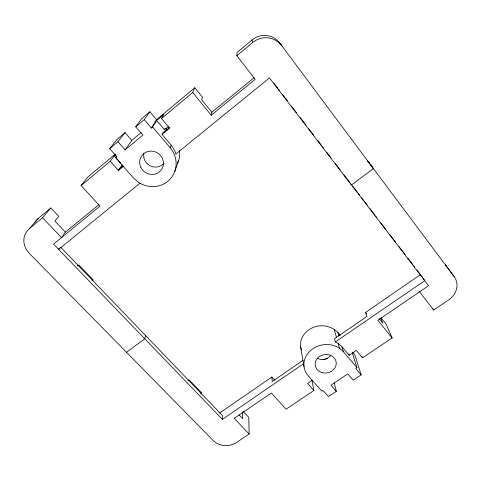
<?xml version="1.0" encoding="UTF-8"?>
<svg xmlns="http://www.w3.org/2000/svg" width="481" height="481" viewBox="0 0 481 481"><rect width="100%" height="100%" fill="white"/><g stroke="black" fill="none" stroke-linecap="round" stroke-linejoin="round"><path stroke-width="0.72" d="M304.028 366.769L300.631 347.023L300.691 342.25A20.749 18.23 -10.1 0 1 313.582 327.302C323.07 323.545 334.548 326.839 340.241 335.395M211.207 115.242L211.85 112.259L201.677 99.699L202.495 97.234L194.829 87.746L192.749 92.484L211.207 115.242L255.11 79.353L236.85 55.73L236.941 52.597L252.056 39.983A20.509 19.703 -81.6 0 1 279.93 43.23L373.43 168.657L351.407 185.041L269.48 77.904L175.83 154.052L174.681 150.577L171.2 145.202L162.055 134.397L162.837 132.906L169.721 127.218M303.499 362.271L303.727 363.612L222.39 419.372L222.529 415.644L60.871 247.39M145.641 335.516L144.793 338.714L126.545 352.272L29.413 253.511A19.39 17.106 28.1 0 1 29.353 228.673L38.191 218.506L50.842 207.954L58.724 216.282L54.924 221.098L65.386 232.125L61.502 237.602L53.541 244.083L222.39 419.372M174.753 171.543L178.463 160.882M116.961 155.964L115.638 157.78L133.297 177.79L138.131 182.065A24.946 23.701 33.6 0 0 170.058 179.221A24.946 23.701 33.6 0 0 170.142 147.661L171.2 145.202M162.055 134.397L169.583 128.174L161.496 118.536L163.973 114.34L156.662 120.436L164.496 129.732L165.133 128.511M151.347 128.036L156.535 119.715L149.856 111.79L144.222 119.643L151.347 128.036L152.615 126.984L156.662 120.436M115.933 154.419L114.31 155.772L110.263 161.237L118.434 170.448L122.204 164.724M59.656 247.853L58.622 249.356L140.001 183.183M131.782 140.38L125.072 132.624L117.953 141.691L125.114 149.892L131.782 140.38L141.282 132.449M125.114 149.892L142.875 135.095L135.738 126.768L141.859 118.512L149.856 111.79M50.842 207.954L42.52 217.719L61.502 237.602L99.976 206.151L81.097 185.546L87.903 177.008L115.386 154.064M115.638 157.78L116.841 156.782L109.674 148.641L117.256 139.195L125.072 132.624M109.674 148.641L117.953 141.691M135.738 126.768L144.222 119.643M156.535 119.715L194.829 87.746M81.097 185.546L110.263 161.237M161.496 118.536L192.749 92.484M236.85 55.73L252.699 42.52A21.465 20.647 -80.8 0 1 281.926 45.923L279.93 43.23M29.353 228.673L42.52 217.719M164.496 129.732L168.428 126.479M118.494 169.565L122.956 165.879M118.434 170.448L123.455 166.3M65.386 232.125L99.014 204.605M211.85 112.259L254.142 77.651M77.82 265.957L78.926 265.073L93.073 279.822L91.973 280.694M200.559 393.861L201.773 393.007L189.454 380.164L187.987 380.194M219.661 412.987L271.819 377.05L274.753 380.285M381.06 317.869L386.081 324.074L392.147 337.927L362.536 357.822L356.331 350.427L349.17 355.273L342.003 346.807L338.125 343.344L335.335 341.949L334.457 338.738L367.057 316.348L365.542 312.476L420.61 274.531M303.15 360.251L272.198 381.517L271.819 377.05M335.335 341.949L424.723 280.67L423.328 278.469M350.661 183.742L428.583 285.702L377.844 320.316L392.147 337.927M312.187 380.285L307.569 383.405L313.871 390.512L286.099 409.169L271.32 393.025L234.211 418.356L249.14 434L236.454 442.526A16.727 14.033 0.8 0 1 213.065 440.44L126.545 352.272M419.588 291.823L433.67 310.017L448.49 300.078A18.687 16.24 -24.6 0 0 454.172 276.653L445.358 264.821A17.917 15.699 -25.2 0 1 446.488 266.618M356.986 367.767L355.814 368.554L361.159 374.855L353.156 380.182L347.793 373.923L330.934 385.209L336.321 391.384L328.463 396.609L323.058 390.476L321.897 391.257L308.189 375.721A21.892 18.999 -9.8 0 1 310.624 350.451A21.892 18.999 -9.8 0 1 339.508 348.28L343.434 351.779L356.986 367.767L352.339 352.813M77.537 265.638L78.926 265.073M239.207 415.049L242.646 418.668L242.586 412.193M243.091 411.297L248.749 417.298L249.14 434M114.31 155.772L120.725 163.047M152.615 126.984L170.142 147.661M165.915 128.451L167.292 130.086M352.97 352.597L354.822 354.798L361.159 374.855M365.542 312.476L366.492 313.636M379.184 318.614L382.942 323.262L380.705 318.049M352.573 186.069L357.605 192.634M358.519 193.825L359.433 195.015M361.718 197.998L367.207 205.159M369.949 208.736L374.976 215.296M375.889 216.492L376.803 217.683M380.465 222.456L385.948 229.611M389.604 234.385L395.55 242.135M398.749 246.314L405.152 254.659M407.894 258.237L412.92 264.803M413.834 265.993L414.754 267.183M417.039 270.166L422.522 277.327M274.176 83.52L277.82 88.288M278.733 89.478L279.641 90.675M282.834 94.847L287.391 100.806M291.492 106.175L296.506 112.734M300.156 117.502L306.078 125.252M308.814 128.83L313.828 135.389M317.929 140.759L321.579 145.527M322.486 146.717L323.4 147.914M326.587 152.086L331.144 158.045M335.251 163.414L340.265 169.973M343.909 174.741L349.831 182.491M454.172 276.653L367.586 160.804L373.43 168.657M432.924 308.784L433.67 310.017M362.073 356.433L362.536 357.822M348.773 353.95L349.17 355.273M300.631 347.023L301.395 349.633M337.939 332.66L338.919 336.069M342.003 346.807L343.434 351.779M334.205 329.311L336.423 337.241M338.125 343.344L339.508 348.28M252.056 39.983L252.699 42.52M334.295 382.984L336.321 391.384M311.935 380.11L313.871 390.512M179.461 150.667L179.708 155.135A23.509 22.427 36.2 0 1 177.285 163.558M164.075 163.113A11.61 11.063 35.3 0 1 150.331 165.873A11.61 11.063 35.3 0 1 143.801 153.223M34.83 222.493A18.567 16.498 28.9 0 1 38.191 218.506M330.531 355.814A10.227 8.947 -10 0 1 317.346 358.381M327.531 358.435A17.827 15.663 -10.1 0 1 323.064 359.566M140.885 167.412A12.085 11.478 33.6 0 0 161.454 169.721A12.085 11.478 33.6 0 0 152.369 151.184A12.085 11.478 33.6 0 0 140.885 167.412M321.356 372.39A10.606 9.205 -9.7 0 0 336.201 362.415A10.606 9.205 -9.7 0 0 319.504 356.553A10.606 9.205 -9.7 0 0 321.356 372.39"/></g></svg>
